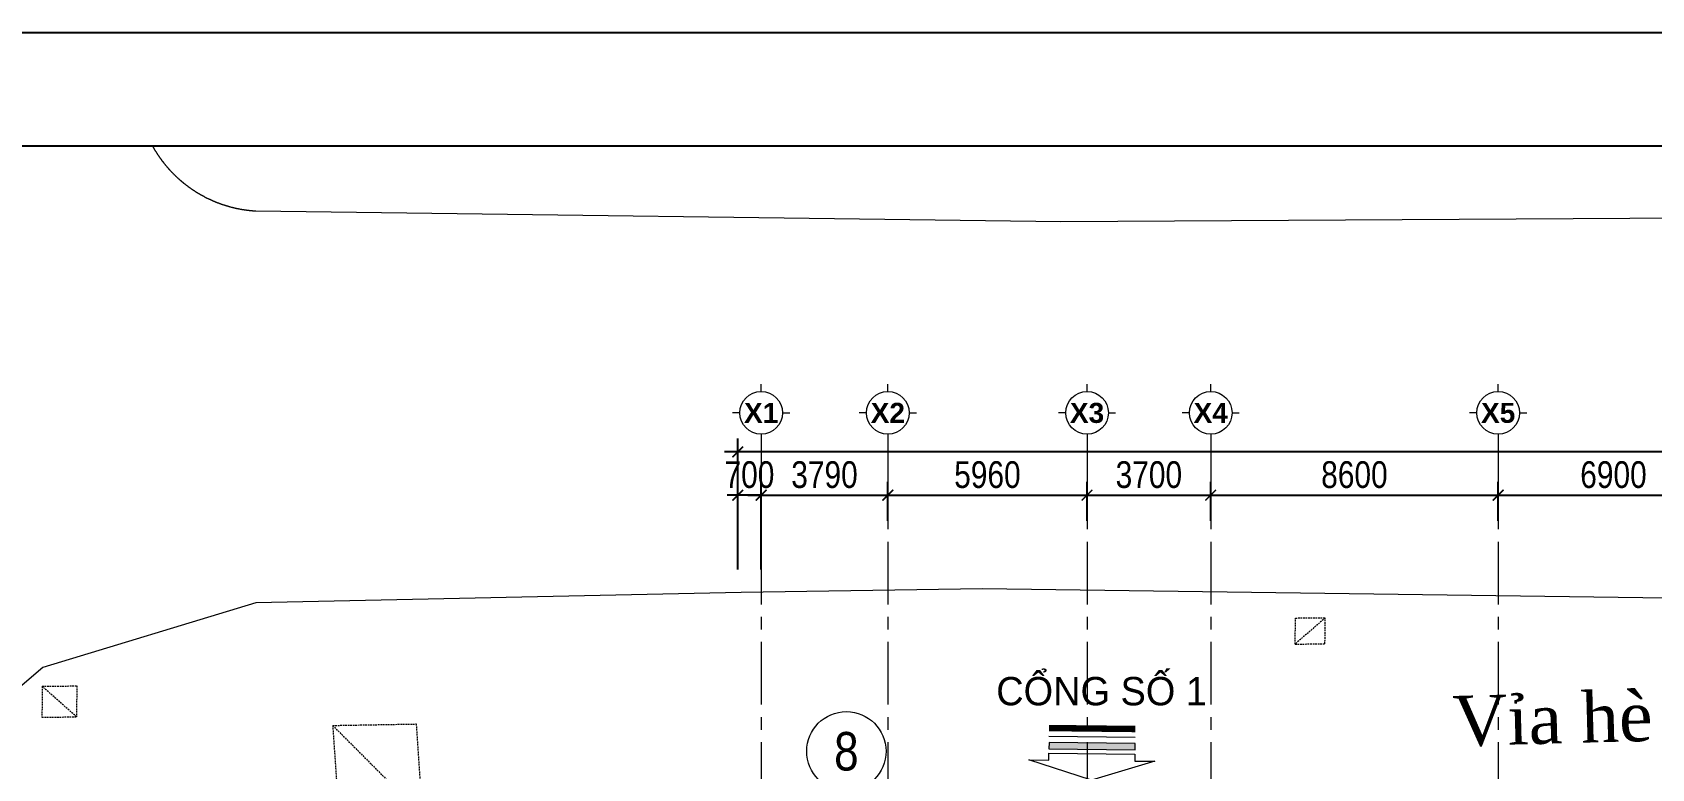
# Model space of a CAD drawing. Header units: millimetres. Extents: x -346728 to 1320345, y -537202 to -385966.
# Drawn here: x 346317 to 394762, y -407998 to -385966 of the extents above; entities that cross this region are included whole.
import ezdxf
from ezdxf.enums import TextEntityAlignment as Align
from ezdxf.xclip import XClip

# ---------------------------------------------------------------- set-up
doc = ezdxf.new("R2010")
doc.units = ezdxf.units.MM
doc.header["$LTSCALE"] = 100
doc.header["$XCLIPFRAME"] = 2
doc.set_wipeout_variables(frame=1)
doc.linetypes.add('NETNHA500', pattern=[0.75, 0.5, -0.25])
doc.linetypes.add('X1326_GLB$0$CENTER', pattern=[2, 1.25, -0.25, 0.25, -0.25])
for name, color, linetype, lineweight in [('0 T KY HIEU', 7, 'Continuous', 9), ('0 T TEXT', 7, 'Continuous', 13), ('LINE', 7, 'Continuous', 13), ('X1326_GLB$0$A-tim', 8, 'X1326_GLB$0$CENTER', 9), ('X1326_GLB$0$Xref-Plan Grid$0$A-kich thuoc', 251, 'Continuous', 13), ('X1326_GLB$0$Xref-Plan Grid$0$A-ky hieu', 7, 'Continuous', 13)]:
    doc.layers.add(name, color=color, linetype=linetype, lineweight=lineweight)
doc.layers.add('NHA', color=3, linetype='NETNHA500')
doc.layers.add('TEXT2', color=8, linetype='Continuous')
doc.styles.add('TEXT2', font='VNTIME.TTF', dxfattribs={"height": 1.5})
doc.styles.add('TOAN - FONT ARIAL', font='Arial_1.ttf', dxfattribs={"width": 0.8})
doc.styles.add('VnAvantH', font='VHAVAN.TTF')
doc.styles.add('VNI-HELSE-CONDENSE', font='VHELVCN.TTF')
doc.styles.add('X1326_GLB$0$Xref-Plan Grid$0$BRG-Chu Hoa', font='Arialbd_1.ttf')
doc.dimstyles.new('X1326_GLB$0$200', dxfattribs={"dimscale": 400, "dimtxt": 2, "dimasz": 0.8, "dimexe": 1, "dimexo": 1, "dimgap": 0.5, "dimtad": 1, "dimdec": 0, "dimzin": 0, "dimdsep": 46, "dimtxsty": 'TOAN - FONT ARIAL', "dimblk": 'ARCHTICK', "dimcen": 0.8, "dimdle": 1, "dimclrd": 7, "dimclre": 7, "dimclrt": 7, "dimadec": 0, "dimazin": 0, "dimtfac": 1, "dimtdec": 0, "dimtix": 1, "dimtmove": 2, "dimatfit": 3, "dimfxl": 1, "dimtolj": 1, "dimtzin": 0, "dimarcsym": 0})

# ---------------------------------------------------------------- blocks, each defined once
blk = doc.blocks.new('_ArchTick')
at = {"color": 0, "linetype": 'ByBlock', "const_width": 0.15}
blk.add_lwpolyline([(-0.5, -0.5), (0.5, 0.5)], dxfattribs=at)
blk = doc.blocks.new('*D729')
at = {"layer": 'DEFPOINTS', "color": 0, "transparency": 16777216}
for p in [(371911, -399814), (368121, -400986, 0), (371911, -400986, 0)]:
    blk.add_point(p, dxfattribs=at)
at = {"layer": 'X1326_GLB$0$Xref-Plan Grid$0$A-kich thuoc', "color": 7, "lineweight": -2, "transparency": 16777216}
for p, q in [((368121, -400586), (368121, -399414)), ((371911, -400586), (371911, -399414)), ((367721, -399814), (372311, -399814))]:
    blk.add_line(p, q, dxfattribs=at)
at = {"layer": 'X1326_GLB$0$Xref-Plan Grid$0$A-kich thuoc', "color": 7, "lineweight": -2, "transparency": 16777216, "xscale": 320, "yscale": 320, "zscale": 320, "rotation": 180}
blk.add_blockref('_ArchTick', (368121, -399814), dxfattribs=at)
at = {"layer": 'X1326_GLB$0$Xref-Plan Grid$0$A-kich thuoc', "color": 7, "lineweight": -2, "transparency": 16777216, "xscale": 320, "yscale": 320, "zscale": 320}
blk.add_blockref('_ArchTick', (371911, -399814), dxfattribs=at)
at = {"layer": 'X1326_GLB$0$Xref-Plan Grid$0$A-kich thuoc', "color": 7, "transparency": 16777216, "insert": (370016, -399205), "char_height": 800, "attachment_point": 5, "style": 'TOAN - FONT ARIAL'}
blk.add_mtext('\\A1;3790', dxfattribs=at)
blk = doc.blocks.new('*D731')
at = {"layer": 'DEFPOINTS', "color": 0, "transparency": 16777216}
for p in [(397071, -399814), (390171, -400986, 0), (397071, -400986, 0)]:
    blk.add_point(p, dxfattribs=at)
at = {"layer": 'X1326_GLB$0$Xref-Plan Grid$0$A-kich thuoc', "color": 7, "lineweight": -2, "transparency": 16777216}
for p, q in [((390171, -400586), (390171, -399414)), ((397071, -400586), (397071, -399414)), ((389771, -399814), (397471, -399814))]:
    blk.add_line(p, q, dxfattribs=at)
at = {"layer": 'X1326_GLB$0$Xref-Plan Grid$0$A-kich thuoc', "color": 7, "lineweight": -2, "transparency": 16777216, "xscale": 320, "yscale": 320, "zscale": 320, "rotation": 180}
blk.add_blockref('_ArchTick', (390171, -399814), dxfattribs=at)
at = {"layer": 'X1326_GLB$0$Xref-Plan Grid$0$A-kich thuoc', "color": 7, "lineweight": -2, "transparency": 16777216, "xscale": 320, "yscale": 320, "zscale": 320}
blk.add_blockref('_ArchTick', (397071, -399814), dxfattribs=at)
at = {"layer": 'X1326_GLB$0$Xref-Plan Grid$0$A-kich thuoc', "color": 7, "transparency": 16777216, "insert": (393621, -399205), "char_height": 800, "attachment_point": 5, "style": 'TOAN - FONT ARIAL'}
blk.add_mtext('\\A1;6900', dxfattribs=at)
blk = doc.blocks.new('*D732')
at = {"layer": 'DEFPOINTS', "color": 0, "transparency": 16777216}
for p in [(390171, -399814), (381571, -400986, 0), (390171, -400986, 0)]:
    blk.add_point(p, dxfattribs=at)
at = {"layer": 'X1326_GLB$0$Xref-Plan Grid$0$A-kich thuoc', "color": 7, "lineweight": -2, "transparency": 16777216}
for p, q in [((381571, -400586), (381571, -399414)), ((390171, -400586), (390171, -399414)), ((381171, -399814), (390571, -399814))]:
    blk.add_line(p, q, dxfattribs=at)
at = {"layer": 'X1326_GLB$0$Xref-Plan Grid$0$A-kich thuoc', "color": 7, "lineweight": -2, "transparency": 16777216, "xscale": 320, "yscale": 320, "zscale": 320, "rotation": 180}
blk.add_blockref('_ArchTick', (381571, -399814), dxfattribs=at)
at = {"layer": 'X1326_GLB$0$Xref-Plan Grid$0$A-kich thuoc', "color": 7, "lineweight": -2, "transparency": 16777216, "xscale": 320, "yscale": 320, "zscale": 320}
blk.add_blockref('_ArchTick', (390171, -399814), dxfattribs=at)
at = {"layer": 'X1326_GLB$0$Xref-Plan Grid$0$A-kich thuoc', "color": 7, "transparency": 16777216, "insert": (385871, -399205), "char_height": 800, "attachment_point": 5, "style": 'TOAN - FONT ARIAL'}
blk.add_mtext('\\A1;8600', dxfattribs=at)
blk = doc.blocks.new('*D733')
at = {"layer": 'DEFPOINTS', "color": 0, "transparency": 16777216}
for p in [(381571, -399814), (377871, -400986, 0), (381571, -400986, 0)]:
    blk.add_point(p, dxfattribs=at)
at = {"layer": 'X1326_GLB$0$Xref-Plan Grid$0$A-kich thuoc', "color": 7, "lineweight": -2, "transparency": 16777216}
for p, q in [((377871, -400586), (377871, -399414)), ((381571, -400586), (381571, -399414)), ((377471, -399814), (381971, -399814))]:
    blk.add_line(p, q, dxfattribs=at)
at = {"layer": 'X1326_GLB$0$Xref-Plan Grid$0$A-kich thuoc', "color": 7, "lineweight": -2, "transparency": 16777216, "xscale": 320, "yscale": 320, "zscale": 320, "rotation": 180}
blk.add_blockref('_ArchTick', (377871, -399814), dxfattribs=at)
at = {"layer": 'X1326_GLB$0$Xref-Plan Grid$0$A-kich thuoc', "color": 7, "lineweight": -2, "transparency": 16777216, "xscale": 320, "yscale": 320, "zscale": 320}
blk.add_blockref('_ArchTick', (381571, -399814), dxfattribs=at)
at = {"layer": 'X1326_GLB$0$Xref-Plan Grid$0$A-kich thuoc', "color": 7, "transparency": 16777216, "insert": (379721, -399205), "char_height": 800, "attachment_point": 5, "style": 'TOAN - FONT ARIAL'}
blk.add_mtext('\\A1;3700', dxfattribs=at)
blk = doc.blocks.new('*D734')
at = {"layer": 'DEFPOINTS', "color": 0, "transparency": 16777216}
for p in [(367421, -398521), (367421, -400706, 0), (456421, -400693, 0)]:
    blk.add_point(p, dxfattribs=at)
at = {"layer": 'X1326_GLB$0$Xref-Plan Grid$0$A-kich thuoc', "color": 7, "lineweight": -2, "transparency": 16777216}
for p, q in [((367421, -400306), (367421, -398121)), ((456421, -400293), (456421, -398121)), ((456821, -398521), (367021, -398521))]:
    blk.add_line(p, q, dxfattribs=at)
at = {"layer": 'X1326_GLB$0$Xref-Plan Grid$0$A-kich thuoc', "color": 7, "lineweight": -2, "transparency": 16777216, "xscale": 320, "yscale": 320, "zscale": 320, "rotation": 180}
blk.add_blockref('_ArchTick', (367421, -398521), dxfattribs=at)
at = {"layer": 'X1326_GLB$0$Xref-Plan Grid$0$A-kich thuoc', "color": 7, "lineweight": -2, "transparency": 16777216, "xscale": 320, "yscale": 320, "zscale": 320}
blk.add_blockref('_ArchTick', (456421, -398521), dxfattribs=at)
at = {"layer": 'X1326_GLB$0$Xref-Plan Grid$0$A-kich thuoc', "color": 7, "transparency": 16777216, "insert": (411921, -397912), "char_height": 800, "attachment_point": 5, "style": 'TOAN - FONT ARIAL'}
blk.add_mtext('\\A1;89000', dxfattribs=at)
blk = doc.blocks.new('*U241')
for p, q in [((0, 3.19), (0, 4.28)), ((-3.19, 0), (-4.28, 0)), ((3.19, 0), (4.28, 0)), ((0, -3.19), (0, -4.28))]:
    blk.add_line(p, q)
blk.add_circle((0, 0), 3.19)
at = {"color": 7, "style": 'X1326_GLB$0$Xref-Plan Grid$0$BRG-Chu Hoa'}
blk.add_attdef('1', text='', height=3, dxfattribs=at).set_placement((0, 0), align=Align.MIDDLE_CENTER)
blk = doc.blocks.new('*U242')
for p, q in [((0, 3.19), (0, 4.28)), ((-3.19, 0), (-4.28, 0)), ((3.19, 0), (4.28, 0)), ((0, -3.19), (0, -4.28))]:
    blk.add_line(p, q)
blk.add_circle((0, 0), 3.19)
at = {"color": 7, "style": 'X1326_GLB$0$Xref-Plan Grid$0$BRG-Chu Hoa'}
blk.add_attdef('1', text='', height=3, dxfattribs=at).set_placement((0, 0), align=Align.MIDDLE_CENTER)
blk = doc.blocks.new('*U243')
for p, q in [((0, 3.19), (0, 4.28)), ((-3.19, 0), (-4.28, 0)), ((3.19, 0), (4.28, 0)), ((0, -3.19), (0, -4.28))]:
    blk.add_line(p, q)
blk.add_circle((0, 0), 3.19)
at = {"color": 7, "style": 'X1326_GLB$0$Xref-Plan Grid$0$BRG-Chu Hoa'}
blk.add_attdef('1', text='', height=3, dxfattribs=at).set_placement((0, 0), align=Align.MIDDLE_CENTER)
blk = doc.blocks.new('*D745')
at = {"layer": 'DEFPOINTS', "color": 0, "transparency": 16777216}
for p in [(367421, -399814), (367421, -402439, 0), (368121, -402439, 0)]:
    blk.add_point(p, dxfattribs=at)
at = {"layer": 'X1326_GLB$0$Xref-Plan Grid$0$A-kich thuoc', "color": 7, "lineweight": -2, "transparency": 16777216}
for p, q in [((367421, -402039), (367421, -399414)), ((368121, -402039), (368121, -399414)), ((367421, -399814), (367101, -399814)), ((368121, -399814), (367421, -399814)), ((368121, -399814), (368441, -399814))]:
    blk.add_line(p, q, dxfattribs=at)
at = {"layer": 'X1326_GLB$0$Xref-Plan Grid$0$A-kich thuoc', "color": 7, "lineweight": -2, "transparency": 16777216, "xscale": 320, "yscale": 320, "zscale": 320}
blk.add_blockref('_ArchTick', (367421, -399814), dxfattribs=at)
at = {"layer": 'X1326_GLB$0$Xref-Plan Grid$0$A-kich thuoc', "color": 7, "lineweight": -2, "transparency": 16777216, "xscale": 320, "yscale": 320, "zscale": 320, "rotation": 180}
blk.add_blockref('_ArchTick', (368121, -399814), dxfattribs=at)
at = {"layer": 'X1326_GLB$0$Xref-Plan Grid$0$A-kich thuoc', "color": 7, "transparency": 16777216, "insert": (367771, -399205), "char_height": 800, "attachment_point": 5, "style": 'TOAN - FONT ARIAL'}
blk.add_mtext('\\A1;700', dxfattribs=at)
blk = doc.blocks.new('*U255')
for p, q in [((0, 3.19), (0, 4.28)), ((-3.19, 0), (-4.28, 0)), ((3.19, 0), (4.28, 0)), ((0, -3.19), (0, -4.28))]:
    blk.add_line(p, q)
blk.add_circle((0, 0), 3.19)
at = {"color": 7, "style": 'X1326_GLB$0$Xref-Plan Grid$0$BRG-Chu Hoa'}
blk.add_attdef('1', text='', height=3, dxfattribs=at).set_placement((0, 0), align=Align.MIDDLE_CENTER)
blk = doc.blocks.new('*D750')
at = {"layer": 'DEFPOINTS', "color": 0, "transparency": 16777216}
for p in [(377871, -399814), (371911, -400986, 0), (377871, -400986, 0)]:
    blk.add_point(p, dxfattribs=at)
at = {"layer": 'X1326_GLB$0$Xref-Plan Grid$0$A-kich thuoc', "color": 7, "lineweight": -2, "transparency": 16777216}
for p, q in [((371911, -400586), (371911, -399414)), ((377871, -400586), (377871, -399414)), ((371511, -399814), (378271, -399814))]:
    blk.add_line(p, q, dxfattribs=at)
at = {"layer": 'X1326_GLB$0$Xref-Plan Grid$0$A-kich thuoc', "color": 7, "lineweight": -2, "transparency": 16777216, "xscale": 320, "yscale": 320, "zscale": 320, "rotation": 180}
blk.add_blockref('_ArchTick', (371911, -399814), dxfattribs=at)
at = {"layer": 'X1326_GLB$0$Xref-Plan Grid$0$A-kich thuoc', "color": 7, "lineweight": -2, "transparency": 16777216, "xscale": 320, "yscale": 320, "zscale": 320}
blk.add_blockref('_ArchTick', (377871, -399814), dxfattribs=at)
at = {"layer": 'X1326_GLB$0$Xref-Plan Grid$0$A-kich thuoc', "color": 7, "transparency": 16777216, "insert": (374891, -399205), "char_height": 800, "attachment_point": 5, "style": 'TOAN - FONT ARIAL'}
blk.add_mtext('\\A1;5960', dxfattribs=at)
blk = doc.blocks.new('*U265')
for p, q in [((0, 3.19), (0, 4.28)), ((-3.19, 0), (-4.28, 0)), ((3.19, 0), (4.28, 0)), ((0, -3.19), (0, -4.28))]:
    blk.add_line(p, q)
blk.add_circle((0, 0), 3.19)
at = {"color": 7, "style": 'X1326_GLB$0$Xref-Plan Grid$0$BRG-Chu Hoa'}
blk.add_attdef('1', text='', height=3, dxfattribs=at).set_placement((0, 0), align=Align.MIDDLE_CENTER)
blk = doc.blocks.new('LVL-KHUNGTEN')
blk.add_lwpolyline([(61073, 41093), (119124, 41093), (119124, 62), (61073, 62)], close=True)
at = {"layer": 'DEFPOINTS'}
blk.add_line((61073, 41093), (119124, 41093), dxfattribs=at)
blk = doc.blocks.new('mb duong hh')
at = {"layer": 'LINE', "color": 252, "lineweight": 9}
for p, q in [((-29440, 112670), (-5359, 112353)), ((-5359, 112353), (14268, 112471))]:
    blk.add_line(p, q, dxfattribs=at)
blk.add_lwpolyline([(14977, 101049), (-7702, 101358), (-14927, 101246), (-29449, 100943), (-35818, 99008), (-40020, 95429), (-42101, 92117), (-42609, 87567), (-42104, 81482), (-40823, 74903), (-34507, 57500), (-12505, -1540), (-11062, -5026), (-1334, -3647), (4526, -1388), (38515, 14361), (36944, 16828)], dxfattribs=at)
blk.add_arc((-29227, 116445), 3782, 91.7333, 266.7599, dxfattribs=at)
at = {"layer": 'NHA', "color": 252, "lineweight": 9}
for p, q in [((2553, 100495), (1650, 99707)), ((1650, 99707), (1662, 100487)), ((1662, 100487), (2553, 100495)), ((2542, 99714), (2553, 100495)), ((1650, 99707), (2542, 99714)), ((-35838, 98443), (-35843, 97518)), ((-35838, 98443), (-34802, 98456)), ((-34808, 97530), (-35838, 98443)), ((-34802, 98456), (-34808, 97530)), ((-35843, 97518), (-34808, 97530)), ((-27144, 97272), (-24647, 97316)), ((-27144, 97272), (-26961, 94539)), ((-27144, 97272), (-24464, 94583)), ((-24647, 97316), (-24464, 94583))]:
    blk.add_line(p, q, dxfattribs=at)
at = {"layer": 'TEXT2', "color": 252, "lineweight": 9, "style": 'TEXT2'}
blk.add_text('VØa hÌ', height=1500.5, rotation=1.5213, dxfattribs=at).set_placement((6385, 96653))
blk = doc.blocks.new('T STT')
at = {"color": 7, "linetype": 'Continuous'}
blk.add_wipeout([(376644, 277984), (376756, 277976), (376879, 277949), (377025, 277888), (377156, 277799), (377266, 277687), (377334, 277588), (377398, 277451), (377433, 277317), (377444, 277184), (377433, 277051), (377404, 276935), (377365, 276838), (377294, 276718), (377203, 276612), (377122, 276543), (377011, 276473), (376888, 276422), (376741, 276390), (376644, 276384), (376532, 276392), (376392, 276425), (376245, 276491), (376127, 276573), (376049, 276649), (375987, 276727), (375927, 276828), (375876, 276960), (375853, 277065), (375844, 277184), (375850, 277284), (375877, 277411), (375908, 277499), (375964, 277605), (376040, 277709), (376130, 277798), (376216, 277860), (376313, 277912), (376426, 277954), (376557, 277979)], dxfattribs=at)
at = {"layer": '0 T KY HIEU', "color": 7}
blk.add_circle((376644, 277184), 800, dxfattribs=at)
at = {"layer": '0 T TEXT', "color": 7, "style": 'VNI-HELSE-CONDENSE'}
blk.add_attdef('0', text='', height=750, dxfattribs=at).set_placement((376644, 277184), align=Align.MIDDLE_CENTER)
blk = doc.blocks.new('T MUI TEN GATE')
at = {"layer": '0 T KY HIEU', "ltscale": 2000, "true_color": 0xff0505}
blk.add_hatch(color=1, dxfattribs=at).paths.add_polyline_path([(374812, 297915), (374812, 298224), (378999, 298224), (378999, 297915)])
at = {"layer": '0 T KY HIEU', "color": 1, "ltscale": 60, "true_color": 0xff0505}
blk.add_line((374812, 298517), (379013, 298517), dxfattribs=at)
at = {"layer": '0 T KY HIEU', "color": 1, "ltscale": 60, "true_color": 0xff0505, "const_width": 311}
blk.add_lwpolyline([(374812, 298925), (379010, 298925)], dxfattribs=at)
at = {"layer": '0 T KY HIEU', "color": 1, "ltscale": 2000, "true_color": 0xff0505}
for points in [[(374812, 297915), (374812, 298224), (378999, 298224), (378999, 297915), (374812, 297915)], [(373843, 297367), (376912, 296411), (379969, 297367), (378999, 297367), (378999, 297704), (374812, 297704), (374812, 297367), (373843, 297367)]]:
    blk.add_lwpolyline(points, dxfattribs=at)
blk = doc.blocks.new('MB HANG RAO TAM')
ref = blk.add_blockref('T STT', (-556229, -333752, -2472), dxfattribs=dict(xscale=1.483571909629973, yscale=1.483571909629973, zscale=1.483571909629973))
ref.add_attrib('0', '8', dxfattribs={"layer": '0 T TEXT', "color": 7, "height": 1150, "style": 'VNI-HELSE-CONDENSE'}).set_placement((2549, 77471, -2472), align=Align.MIDDLE_CENTER)
at = {"layer": '0 T KY HIEU', "extrusion": (-0.005274, -4.61231e-05, 0.999986), "xscale": -0.6145906749362812, "yscale": 0.6145908580693612, "zscale": 0.6145906699384204, "rotation": 359.3651409691327}
blk.add_blockref('T MUI TEN GATE', (239527, -108121, 5496), dxfattribs=at)
at = {"style": 'VnAvantH'}
blk.add_text('CæNG Sè 1', height=848.5, dxfattribs=at).set_placement((7033, 78845, -2472))

msp = doc.modelspace()

# ---------------------------------------------------------------- linework, layer by layer
at = {"layer": 'X1326_GLB$0$A-tim', "ltscale": 15}
for p, q in [((368121.2, -398208.6, -1404.9), (368121.2, -512162.7, -1404.9)), ((371911.3, -398208.6, -1404.9), (371911.3, -512162.7, -1404.9)), ((377871.3, -398208.6, -1404.9), (377871.3, -512162.7, -1404.9)), ((381571.3, -398208.6, -1404.9), (381571.3, -512162.7, -1404.9)), ((390171.3, -398208.6, -1404.9), (390171.3, -512162.7, -1404.9))]:
    msp.add_line(p, q, dxfattribs=at)

# ---------------------------------------------------------------- block references
at = {"extrusion": (0.00597, -2.28885e-18, 0.999982), "xscale": 3.385207865094198, "yscale": 3.385207865094198, "zscale": 3.385207865094198}
msp.add_blockref('LVL-KHUNGTEN', (112985.2, -525073.6, 1027.7), dxfattribs=at)
ref = msp.add_blockref('mb duong hh', (382446.7, -503978, 0))
XClip(ref).set_block_clipping_path([(-58962.6888090824, -15358.4345334051), (108047.3313388755, 114603.0144500207)])
at = {"layer": 'X1326_GLB$0$Xref-Plan Grid$0$A-ky hieu', "xscale": 200, "yscale": 200, "zscale": 200}
for name, p, values in [('*U241', (368121.2, -397351.8, -1404.9), {'1': 'X1'}), ('*U255', (371911.3, -397351.8, -1404.9), {'1': 'X2'}), ('*U265', (377871.3, -397351.8, -1404.9), {'1': 'X3'}), ('*U242', (381571.3, -397351.8, -1404.9), {'1': 'X4'}), ('*U243', (390171.3, -397351.8, -1404.9), {'1': 'X5'})]:
    msp.add_blockref(name, p, dxfattribs=at).add_auto_attribs(values)

# ---------------------------------------------------------------- dimensions: what is measured, and where the dimension line sits
at = {"layer": 'X1326_GLB$0$Xref-Plan Grid$0$A-kich thuoc'}
for base, p1, p2, picture, middle in [((367421.2, -398520.8, -1404.9), (456421.3, -400693.4, -1404.9), (367421.2, -400705.5, -1404.9), '*D734', (411921.3, -397912.3, -1404.9)), ((367421.2, -399813.6, -1404.9), (368121.2, -402439.1, -1404.9), (367421.2, -402439.1, -1404.9), '*D745', (367771.2, -399205.2, -1404.9)), ((371911.3, -399813.6, -1404.9), (368121.2, -400986.3, -1404.9), (371911.3, -400986.3, -1404.9), '*D729', (370016.3, -399204.9, -1404.9)), ((377871.3, -399813.6, -1404.9), (371911.3, -400986.3, -1404.9), (377871.3, -400986.3, -1404.9), '*D750', (374891.3, -399205.2, -1404.9)), ((381571.3, -399813.6, -1404.9), (377871.3, -400986.3, -1404.9), (381571.3, -400986.3, -1404.9), '*D733', (379721.3, -399204.9, -1404.9)), ((390171.3, -399813.6, -1404.9), (381571.3, -400986.3, -1404.9), (390171.3, -400986.3, -1404.9), '*D732', (385871.3, -399205.2, -1404.9)), ((397071.3, -399813.6, -1404.9), (390171.3, -400986.3, -1404.9), (397071.3, -400986.3, -1404.9), '*D731', (393621.3, -399205.2, -1404.9))]:
    dim = msp.add_linear_dim(base=base, p1=p1, p2=p2, dimstyle='X1326_GLB$0$200', dxfattribs=at)
    dim.commit()
    dim.dimension.update_dxf_attribs({"geometry": picture, "text_midpoint": middle})

# ---------------------------------------------------------------- next in the draw order: block references
msp.add_blockref('MB HANG RAO TAM', (368121.2, -484948.9, 0))

doc.saveas('drawing.dxf')
